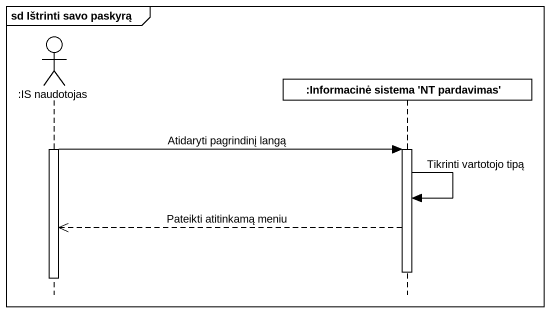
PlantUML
@startuml
mainframe sd Ištrinti savo paskyrą
hide footbox
actor ":IS naudotojas" as IS_naudotojas
participant ":Informacinė sistema 'NT pardavimas'" as Informacinė_sistema_NT

activate IS_naudotojas
IS_naudotojas -> Informacinė_sistema_NT : Atidaryti pagrindinį langą
activate Informacinė_sistema_NT
Informacinė_sistema_NT -> Informacinė_sistema_NT : Tikrinti vartotojo tipą
Informacinė_sistema_NT -->> IS_naudotojas : Pateikti atitinkamą meniu
deactivate Informacinė_sistema_NT
deactivate IS_naudotojas
@enduml
